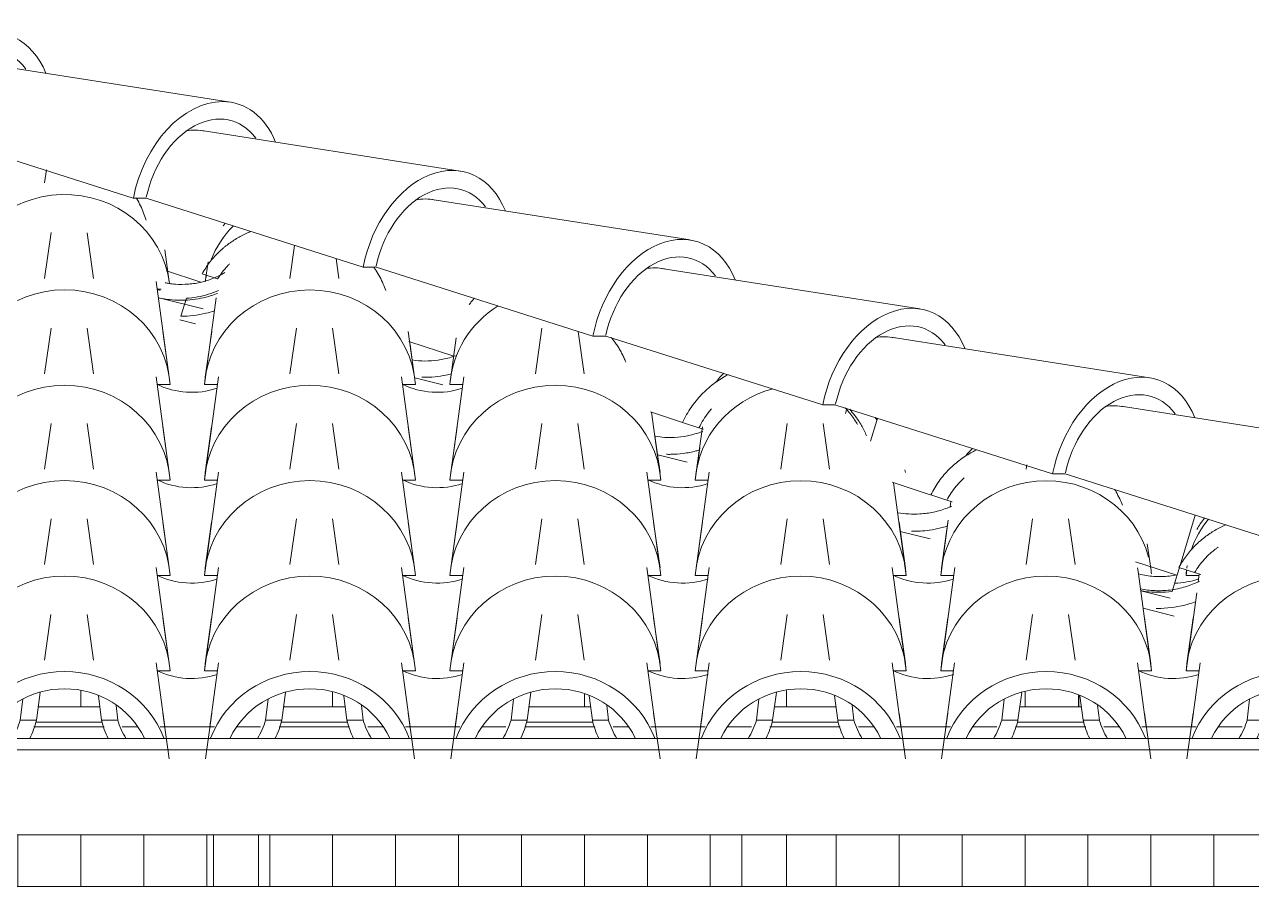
# Model space of a CAD drawing. Header units: millimetres. Extents: x -12976 to 58202, y -2238 to 7407.
# Drawn here: x 55305 to 56670, y 2606 to 3565 of the extents above; entities that cross this region are included whole.
import ezdxf

# ---------------------------------------------------------------- set-up
doc = ezdxf.new("R2010")
doc.units = ezdxf.units.MM
for name, color, linetype, lineweight in [('A-GENM', 13, 'Continuous', 9), ('A-GLAZ-CURT', 52, 'Continuous', 9), ('A-GLAZ-CWMG', 51, 'Continuous', 9), ('A-ROOF', 132, 'Continuous', 9), ('A-ROOF-OTLN', 132, 'Continuous', 9), ('A-ROOF-PATT', 132, 'Continuous', 9), ('S-COLS', 52, 'Continuous', 25)]:
    doc.layers.add(name, color=color, linetype=linetype, lineweight=lineweight)

# ---------------------------------------------------------------- blocks, each defined once
blk = doc.blocks.new('Rectangular Mullion - Ripa-3919994-FACHADA LATERAL ESQUERDA')
at = {"layer": 'A-GLAZ-CWMG'}
for p, q in [((21231.1, 2805.9), (21162.7, 2805.9)), ((21504, 2805.9), (21435.6, 2805.9)), ((21776.9, 2805.9), (21708.4, 2805.9)), ((22049.8, 2805.9), (21981.3, 2805.9)), ((22322.6, 2805.9), (22254.2, 2805.9)), ((21234.1, 2788.7), (21159.8, 2788.7)), ((21506.9, 2788.7), (21432.6, 2788.7)), ((21779.8, 2788.7), (21705.5, 2788.7)), ((22052.7, 2788.7), (21978.4, 2788.7)), ((22325.6, 2788.7), (22251.3, 2788.7))]:
    blk.add_line(p, q, dxfattribs=at)
blk = doc.blocks.new('Rectangular Mullion - Caibro-3920092-FACHADA LATERAL ESQUERDA')
at = {"layer": 'A-GLAZ-CWMG'}
for p, q in [((21357.6, 2663.5), (21357.6, 2606)), ((21407.6, 2663.5), (21357.6, 2663.5)), ((21407.6, 2606), (21407.6, 2663.5)), ((21357.6, 2606), (21407.6, 2606))]:
    blk.add_line(p, q, dxfattribs=at)
blk = doc.blocks.new('Rectangular Mullion - Caibro-3920093-FACHADA LATERAL ESQUERDA')
at = {"layer": 'A-GLAZ-CWMG'}
for p, q in [((21994.9, 2805.9), (21994.9, 2824.1)), ((21944.9, 2663.5), (21944.9, 2606)), ((21994.9, 2663.5), (21944.9, 2663.5)), ((21994.9, 2606), (21994.9, 2663.5)), ((21944.9, 2606), (21994.9, 2606))]:
    blk.add_line(p, q, dxfattribs=at)
blk = doc.blocks.new('COLONIAL BASE - COLONIAL BASE-3960684-FACHADA LATERAL ESQUERDA')
at = {"layer": 'A-GLAZ-CURT'}
for p, q in [((3752.8, 2908.8), (3760, 2858)), ((3978.5, 2858), (3985.6, 2908.8)), ((3889.4, 2783.5), (3899, 2854.7)), ((4102.5, 2854.7), (4112.1, 2783.5)), ((3765.4, 2818), (3769, 2791.1)), ((3951.4, 2791.1), (3954.2, 2814.6)), ((3969.4, 2791.1), (3973.6, 2821.9)), ((3787.1, 2791.1), (3785.1, 2807.3)), ((3891.5, 2798.8), (3884.4, 2748)), ((4117.1, 2748), (4110, 2798.8)), ((3769, 2791.1), (3787.1, 2791.1)), ((3951.4, 2791.1), (3969.4, 2791.1))]:
    blk.add_line(p, q, dxfattribs=at)
for centre, major_axis, start_param, end_param in [((4000.7, 2732.6), (117.5, 0), 0.348057, 2.793536), ((4000.7, 2732.6), (97.5, 0), 0.425177, 2.716415), ((3869.2, 2812.9), (102.8, 0), 3.36491, 3.584479), ((3869.2, 2812.9), (85.3, 0), 3.411763, 3.68386), ((3869.2, 2812.9), (85.3, 0), 5.740918, 6.013015), ((3869.2, 2812.9), (102.8, 0), 5.840299, 6.059868)]:
    blk.add_ellipse(centre, major_axis=major_axis, ratio=0.957826, start_param=start_param, end_param=end_param, dxfattribs=at)
blk = doc.blocks.new('COLONIAL BASE - COLONIAL BASE-V245-FACHADA LATERAL ESQUERDA')
at = {"layer": 'A-GLAZ-CURT'}
for p, q in [((21762.7, 2908.8), (21769.8, 2858)), ((21988.4, 2858), (21995.5, 2908.8)), ((21899.3, 2783.5), (21908.9, 2854.7)), ((22112.3, 2854.7), (22121.9, 2783.5)), ((21775.3, 2818), (21778.9, 2791.1)), ((21961.3, 2791.1), (21964.1, 2814.6)), ((21979.3, 2791.1), (21983.5, 2821.9)), ((21796.9, 2791.1), (21795, 2807.3)), ((21901.3, 2798.8), (21894.2, 2748)), ((22127, 2748), (22119.9, 2798.8)), ((21778.9, 2791.1), (21796.9, 2791.1)), ((21961.3, 2791.1), (21979.3, 2791.1))]:
    blk.add_line(p, q, dxfattribs=at)
for centre, major_axis, start_param, end_param in [((22010.6, 2732.6), (117.5, 0), 0.348057, 2.793536), ((22010.6, 2732.6), (97.5, 0), 0.425177, 2.716415), ((21879.1, 2812.9), (102.8, 0), 3.36491, 3.584479), ((21879.1, 2812.9), (85.3, 0), 3.411763, 3.68386), ((21879.1, 2812.9), (85.3, 0), 5.740918, 6.013015), ((21879.1, 2812.9), (102.8, 0), 5.845084, 6.059868)]:
    blk.add_ellipse(centre, major_axis=major_axis, ratio=0.957826, start_param=start_param, end_param=end_param, dxfattribs=at)
blk = doc.blocks.new('COLONIAL BASE - COLONIAL BASE-V250-FACHADA LATERAL ESQUERDA')
at = {"layer": 'A-GLAZ-CURT'}
for p, q in [((20944.1, 3015), (20951.2, 2964.1)), ((21169.7, 2964.1), (21176.9, 3015)), ((21074.7, 2845.9), (21090.3, 2960.8)), ((21293.7, 2960.8), (21309.2, 2845.9)), ((21082.7, 2905), (21075.6, 2854.2)), ((21308.4, 2854.2), (21301.2, 2905)), ((21089.1, 2845.9), (21074.7, 2845.9)), ((21309.2, 2845.9), (21294.9, 2845.9))]:
    blk.add_line(p, q, dxfattribs=at)
for centre, major_axis, start_param, end_param in [((21192, 2838.8), (117.5, 0), 0.063873, 3.077719), ((21060.5, 2919.1), (85.3, 0), 4.243893, 5.051809)]:
    blk.add_ellipse(centre, major_axis=major_axis, ratio=0.957826, start_param=start_param, end_param=end_param, dxfattribs=at)
blk = doc.blocks.new('COLONIAL BASE - COLONIAL BASE-V208-FACHADA LATERAL ESQUERDA')
at = {"layer": 'A-GLAZ-CURT'}
for p, q in [((4298.6, 3015), (4305.7, 2964.1)), ((4524.3, 2964.1), (4531.4, 3015)), ((4429.2, 2845.9), (4444.8, 2960.8)), ((4648.2, 2960.8), (4663.8, 2845.9)), ((4437.2, 2905), (4430.1, 2854.2)), ((4662.9, 2854.2), (4655.8, 2905)), ((4443.6, 2845.9), (4429.2, 2845.9)), ((4663.8, 2845.9), (4649.4, 2845.9))]:
    blk.add_line(p, q, dxfattribs=at)
for centre, major_axis, start_param, end_param in [((4546.5, 2838.8), (117.5, 0), 0.063873, 3.077719), ((4415, 2919.1), (85.3, 0), 4.240455, 5.051809)]:
    blk.add_ellipse(centre, major_axis=major_axis, ratio=0.957826, start_param=start_param, end_param=end_param, dxfattribs=at)
blk = doc.blocks.new('COLONIAL BASE - COLONIAL BASE-V251-FACHADA LATERAL ESQUERDA')
at = {"layer": 'A-GLAZ-CURT'}
for p, q in [((22035.6, 3015), (22042.7, 2964.1)), ((22261.2, 2964.1), (22268.4, 3015)), ((22166.2, 2845.9), (22181.8, 2960.8)), ((22385.2, 2960.7), (22386.1, 2954.2)), ((22386.2, 2953.7), (22400.7, 2845.9)), ((22174.2, 2905), (22167.1, 2854.2)), ((22399.9, 2854.2), (22392.7, 2905)), ((22180.6, 2845.9), (22166.2, 2845.9)), ((22400.7, 2845.9), (22386.4, 2845.9))]:
    blk.add_line(p, q, dxfattribs=at)
for centre, major_axis, start_param, end_param in [((22283.5, 2838.8), (117.5, 0), 0.063873, 3.077719), ((22152, 2919.1), (85.3, 0), 4.240455, 5.051809)]:
    blk.add_ellipse(centre, major_axis=major_axis, ratio=0.957826, start_param=start_param, end_param=end_param, dxfattribs=at)
blk = doc.blocks.new('COLONIAL BASE - COLONIAL BASE-V252-FACHADA LATERAL ESQUERDA')
at = {"layer": 'A-GLAZ-CURT'}
for p, q in [((21762.7, 3121.1), (21769.8, 3070.3)), ((21988.4, 3070.3), (21995.5, 3121.1)), ((21893.3, 2952.1), (21908.9, 3067)), ((22113.9, 3055.2), (22127.9, 2952.1)), ((21901.3, 3011.2), (21894.2, 2960.3)), ((22127, 2960.3), (22119.9, 3011.2)), ((21907.7, 2952.1), (21893.3, 2952.1)), ((22127.9, 2952.1), (22113.5, 2952.1))]:
    blk.add_line(p, q, dxfattribs=at)
for centre, major_axis, start_param, end_param in [((22010.6, 2944.9), (117.5, 0), 0.063873, 3.077719), ((21879.1, 3025.2), (85.3, 0), 4.240455, 5.051809)]:
    blk.add_ellipse(centre, major_axis=major_axis, ratio=0.957826, start_param=start_param, end_param=end_param, dxfattribs=at)
blk = doc.blocks.new('Colonial cumeeira - hip-4041867-FACHADA LATERAL ESQUERDA')
at = {"layer": 'A-GENM', "color": 8}
for p, q in [((21376.4, 3478.7), (21089.1, 3523.7)), ((21268.3, 3371.8), (21026.9, 3448.4)), ((21632, 3402), (21344.6, 3447)), ((21268.3, 3371.8), (21282.5, 3371.8)), ((21523.9, 3295.1), (21282.5, 3371.8)), ((21887.5, 3325.4), (21600.2, 3370.4)), ((21524, 3295.1), (21537.5, 3295.1)), ((21779.5, 3218.4), (21537.5, 3295.3)), ((22143.1, 3248.7), (21855.8, 3293.7)), ((21779.5, 3218.4), (21793.6, 3218.4)), ((22035, 3141.8), (21793.8, 3218.4)), ((22398.7, 3172), (22111.3, 3217)), ((22035, 3141.8), (22049.2, 3141.8)), ((22290.6, 3065.1), (22049.7, 3141.6)), ((22654.2, 3095.4), (22366.9, 3140.4)), ((22290.6, 3065.1), (22304.7, 3065.1)), ((22546.1, 2988.4), (22304.7, 3065.1))]:
    blk.add_line(p, q, dxfattribs=at)
for centre, major_axis, start_param, end_param in [((21094.6, 3441.1), (33.8, 112.5), 5.57005, 7.994719), ((21094.6, 3441.1), (28, 93.4), 5.80919, 7.969917), ((21350.2, 3364.4), (33.8, 112.5), 0.20461, 1.711533), ((21350.2, 3364.4), (33.8, 112.5), 5.57005, 6.486661), ((21350.2, 3364.4), (28, 93.4), 5.80919, 7.969917), ((21322.3, 3349.8), (28.7, 95.8), 0.043599, 0.345399), ((21605.7, 3287.8), (33.8, 112.5), 5.57005, 7.994719), ((21605.7, 3287.8), (28, 93.4), 5.80919, 7.969917), ((21577.8, 3273.1), (28.7, 95.8), 0.043599, 0.345399), ((21861.3, 3211.1), (33.8, 112.5), 5.57005, 7.994719), ((21861.3, 3211.1), (28, 93.4), 5.80919, 7.969917), ((21833.4, 3196.5), (28.7, 95.8), 0.043599, 0.345399), ((22116.8, 3134.4), (33.8, 112.5), 5.57005, 7.994719), ((22116.8, 3134.4), (28, 93.4), 5.80919, 7.969917), ((22088.9, 3119.8), (28.7, 95.8), 0.043599, 0.345399), ((22372.4, 3057.8), (33.8, 112.5), 5.57005, 7.994719), ((22372.4, 3057.8), (28, 93.4), 5.80919, 7.969917), ((22344.5, 3043.1), (28.7, 95.8), 0.043599, 0.345399)]:
    blk.add_ellipse(centre, major_axis=major_axis, ratio=0.691714, start_param=start_param, end_param=end_param, dxfattribs=at)

msp = doc.modelspace()

# ---------------------------------------------------------------- hatches: boundary and pattern name
at = {"layer": 'A-ROOF-PATT'}
h = msp.add_hatch(dxfattribs=at)
h.set_pattern_fill('FP_21', color=256, style=0, pattern_type=2)
h.set_pattern_definition([(90, (34157.68, 5650.85), (-70, 4e-15), [])])
h.paths.add_polyline_path([(57208.1, 2606), (57016.2, 2663.6), (56740, 2663.5), (56740, 2606), (57165.6, 2606)])
h.paths.add_polyline_path([(37481.1, 2606), (37894.7, 2606), (37894.7, 2663.6), (37618.5, 2663.6), (37426.6, 2606)])
h.paths.add_polyline_path([(37944.7, 2606), (38482, 2606), (38482, 2663.6), (37944.7, 2663.5), (37944.7, 2645.2)])
h.paths.add_polyline_path([(38532, 2606), (39069.4, 2606), (39069.4, 2663.6), (38532, 2663.5), (38532, 2645.2)])
h.paths.add_polyline_path([(39119.4, 2606), (39656.7, 2606), (39656.7, 2663.6), (39119.4, 2663.5), (39119.4, 2645.2)])
h.paths.add_polyline_path([(39706.7, 2606), (40244.1, 2606), (40243.8, 2663.6), (39706.7, 2663.5), (39706.7, 2608.1)])
h.paths.add_polyline_path([(56690, 2606), (56690, 2663.6), (56152.6, 2663.5), (56152.6, 2606), (56474.9, 2606)])
h.paths.add_polyline_path([(40294.1, 2606), (40831.4, 2606), (40831.4, 2663.6), (40294.1, 2663.5), (40294.1, 2645.2)])
h.paths.add_polyline_path([(40881.4, 2606), (41418.8, 2606), (41418.8, 2663.6), (40881.4, 2663.5), (40881.4, 2645.2)])
h.paths.add_polyline_path([(41468.8, 2606), (42006.2, 2606), (42006.2, 2663.6), (41468.8, 2663.5), (41468.8, 2645.2)])
h.paths.add_polyline_path([(42056.2, 2606), (42593.5, 2606), (42593.5, 2663.6), (42056.2, 2663.5), (42056.2, 2645.2)])
h.paths.add_polyline_path([(42643.5, 2606), (43180.9, 2606), (43180.9, 2663.6), (42643.5, 2663.5), (42643.5, 2608.1)])
h.paths.add_polyline_path([(56102.6, 2606), (56102.6, 2663.6), (55565.3, 2663.5), (55565.3, 2606), (55784.2, 2606)])
h.paths.add_polyline_path([(43230.9, 2606), (43768.2, 2606), (43768.2, 2663.6), (43230.9, 2663.5), (43230.9, 2645.2)])
h.paths.add_polyline_path([(43818.2, 2606), (44355.6, 2606), (44355.6, 2663.6), (43818.2, 2663.5), (43818.2, 2645.2)])
h.paths.add_polyline_path([(55515.3, 2606), (55515.3, 2663.6), (54977.9, 2663.5), (54977.9, 2606), (55438.8, 2606)])
h.paths.add_polyline_path([(44405.6, 2606), (44942.9, 2606), (44942.9, 2663.6), (44405.6, 2663.5), (44405.6, 2645.2)])
h.paths.add_polyline_path([(44992.9, 2606), (45530.3, 2606), (45530.3, 2663.6), (44992.9, 2663.5), (44992.9, 2645.2)])
h.paths.add_polyline_path([(45580.3, 2606), (46117.6, 2606), (46117.6, 2663.6), (45580.3, 2663.5), (45580.3, 2645.2)])
h.paths.add_polyline_path([(46167.6, 2606), (46705, 2606), (46705, 2663.6), (46167.6, 2663.5), (46167.6, 2645.2)])
h.paths.add_polyline_path([(46755, 2606), (47292.3, 2606), (47292.3, 2663.6), (46755, 2663.5), (46755, 2645.2)])
h.paths.add_polyline_path([(47342.3, 2606), (47879.7, 2606), (47879.7, 2663.6), (47342.3, 2663.5), (47342.3, 2645.2)])
h.paths.add_polyline_path([(47929.7, 2606), (48467, 2606), (48467, 2663.6), (47929.7, 2663.5), (47929.7, 2645.2)])
h.paths.add_polyline_path([(48517, 2606), (49054.4, 2606), (49054.4, 2663.6), (48517, 2663.5), (48517, 2645.2)])
h.paths.add_polyline_path([(49104.4, 2606), (49641.7, 2606), (49641.7, 2663.6), (49104.4, 2663.5), (49104.4, 2645.2)])
h.paths.add_polyline_path([(49691.7, 2606), (50229.1, 2606), (50229.1, 2663.6), (49691.7, 2663.5), (49691.7, 2645.2)])
h.paths.add_polyline_path([(50279.1, 2606), (50816.4, 2606), (50816.4, 2663.6), (50279.1, 2663.5), (50279.1, 2645.2)])
h.paths.add_polyline_path([(50866.4, 2606), (51403.8, 2606), (51403.8, 2663.6), (50866.4, 2663.5), (50866.4, 2645.2)])
h.paths.add_polyline_path([(51453.8, 2606), (51991.2, 2606), (51991.2, 2663.6), (51453.8, 2663.5), (51453.8, 2645.2)])
h.paths.add_polyline_path([(52041.2, 2606), (52578.5, 2606), (52578.5, 2663.6), (52041.2, 2663.5), (52041.2, 2645.2)])
h.paths.add_polyline_path([(52628.5, 2606), (53165.9, 2606), (53165.9, 2663.6), (52628.5, 2663.5), (52628.5, 2645.2)])
h.paths.add_polyline_path([(53215.9, 2606), (53753.2, 2606), (53753.2, 2663.6), (53215.9, 2663.5), (53215.9, 2645.2)])
h.paths.add_polyline_path([(53803.2, 2606), (54340.6, 2606), (54340.6, 2663.6), (53803.2, 2663.5), (53803.2, 2645.2)])
h.paths.add_polyline_path([(54927.9, 2606), (54927.9, 2663.6), (54390.6, 2663.5), (54390.6, 2606), (54748.2, 2606)])
h.paths.add_polyline_path([(40357.1, 2805.9), (40380.6, 2805.9), (40378.7, 2818.1), (40365.2, 2823.1), (40340.9, 2825.9), (40317.4, 2823.1), (40314.3, 2821.5), (40312.1, 2805.9), (40351.7, 2805.9)])
h.paths.add_polyline_path([(50141, 2805.9), (50204.2, 2805.9), (50202.5, 2818), (50189, 2823.1), (50165, 2826), (50141, 2823.1), (50137.9, 2821.9), (50135.8, 2805.9)])
h.paths.add_polyline_path([(49931.3, 2805.9), (49929.6, 2818), (49916.2, 2823.1), (49892.1, 2826), (49868.1, 2823.1), (49865, 2821.9), (49862.9, 2805.9), (49921.3, 2805.9)])
h.paths.add_polyline_path([(44132.4, 2805.9), (44200.9, 2805.9), (44199.2, 2818), (44185.7, 2823.1), (44161.7, 2826), (44137.7, 2823.1), (44134.6, 2821.9), (44132.5, 2806.6)])
h.paths.add_polyline_path([(40585, 2805.9), (40653.5, 2805.9), (40651.8, 2818), (40638.3, 2823.1), (40613.4, 2825.9), (40589.2, 2822.7), (40587.1, 2821.5), (40585.3, 2807.6)])
h.paths.add_polyline_path([(50423.6, 2805.9), (50477, 2805.9), (50475.4, 2818), (50461.9, 2823.1), (50437.9, 2826), (50413.9, 2823.1), (50410.8, 2821.9), (50408.7, 2805.9), (50413.9, 2805.9)])
h.paths.add_polyline_path([(56417.1, 2805.9), (56477.1, 2805.9), (56477.1, 2818.6), (56465.2, 2823.1), (56441.2, 2826), (56417.1, 2823.1), (56414, 2821.9), (56412, 2805.9)])
h.paths.add_polyline_path([(49611.2, 2805.9), (49641.7, 2805.9), (49641.7, 2823.3), (49619.3, 2826), (49595.2, 2823.1), (49592.1, 2821.9), (49590, 2805.9), (49605, 2805.9)])
h.paths.add_polyline_path([(55047.5, 2805.9), (55115.9, 2805.9), (55114.3, 2818), (55100.8, 2823.1), (55076.8, 2826), (55052.8, 2823.1), (55049.7, 2821.9), (55047.6, 2806.6)])
h.paths.add_polyline_path([(54834.5, 2805.9), (54843.1, 2805.9), (54841.4, 2818), (54827.9, 2823.1), (54803.9, 2826), (54779.9, 2823.1), (54776.8, 2821.9), (54774.7, 2805.9), (54833.1, 2805.9)])
h.paths.add_polyline_path([(49385.5, 2805.9), (49383.9, 2818), (49370.4, 2823.1), (49346.4, 2826), (49322.3, 2823.1), (49319.2, 2821.9), (49317.2, 2805.9), (49375.6, 2805.9)])
h.paths.add_polyline_path([(50686.7, 2805.9), (50749.9, 2805.9), (50748.3, 2818), (50733.6, 2823.3), (50710.8, 2826), (50686.7, 2823.1), (50683.6, 2821.9), (50681.6, 2805.9)])
h.paths.add_polyline_path([(40887.2, 2805.9), (40926.4, 2805.9), (40924.7, 2818), (40911.2, 2823.1), (40887.2, 2826), (40881.4, 2825.3), (40881.4, 2805.9)])
h.paths.add_polyline_path([(40107.7, 2805.9), (40106.1, 2818), (40092.6, 2823.1), (40068.6, 2826), (40044.5, 2823.1), (40041.4, 2821.9), (40039.4, 2805.9), (40097.8, 2805.9)])
h.paths.add_polyline_path([(49104.4, 2805.9), (49112.7, 2805.9), (49111, 2818), (49104.4, 2820.5), (49104.4, 2814.6)])
h.paths.add_polyline_path([(49050, 2805.9), (49054.4, 2805.9), (49054.4, 2823.7), (49049.5, 2823.1), (49046.4, 2821.9), (49044.3, 2805.9), (49049.5, 2805.9)])
h.paths.add_polyline_path([(51007.7, 2805.9), (51022.8, 2805.9), (51021.2, 2818), (51007.7, 2823.1), (50983.6, 2826), (50959.6, 2823.1), (50956.5, 2821.9), (50954.4, 2805.9), (50983.6, 2805.9)])
h.paths.add_polyline_path([(41145.8, 2805.9), (41199.2, 2805.9), (41197.6, 2818), (41184.1, 2823.1), (41160.1, 2826), (41136, 2823.1), (41132.9, 2821.9), (41130.9, 2805.9), (41136, 2805.9)])
h.paths.add_polyline_path([(48834.2, 2805.9), (48839.8, 2805.9), (48838.1, 2818), (48824.6, 2823.1), (48800.6, 2826), (48776.6, 2823.1), (48773.5, 2821.9), (48771.4, 2805.9), (48829.8, 2805.9)])
h.paths.add_polyline_path([(56207.5, 2805.9), (56205.8, 2818), (56192.3, 2823.1), (56168.3, 2826), (56152.6, 2824.1), (56152.6, 2805.9), (56197.5, 2805.9)])
h.paths.add_polyline_path([(41408.9, 2805.9), (41418.8, 2805.9), (41418.7, 2824.3), (41408.9, 2823.1), (41405.8, 2821.9), (41403.7, 2805.9)])
h.paths.add_polyline_path([(48566.9, 2805.9), (48565.3, 2818), (48551.8, 2823.1), (48527.7, 2826), (48517, 2824.7), (48517, 2805.9), (48556.9, 2805.9)])
h.paths.add_polyline_path([(51256.5, 2805.9), (51295.7, 2805.9), (51294, 2818), (51280.5, 2823.1), (51256.5, 2826), (51232.5, 2823.1), (51229.4, 2821.9), (51227.3, 2805.9), (51242.3, 2805.9)])
h.paths.add_polyline_path([(39834.9, 2805.9), (39833.2, 2818), (39819.7, 2823.1), (39795.7, 2826), (39771.7, 2823.1), (39768.6, 2821.9), (39766.5, 2805.9), (39824.9, 2805.9)])
h.paths.add_polyline_path([(48294, 2805.9), (48292.4, 2818), (48278.9, 2823.1), (48254.9, 2826), (48229.8, 2822.7), (48227.7, 2821.9), (48225.7, 2805.9), (48284.1, 2805.9)])
h.paths.add_polyline_path([(41472.1, 2805.9), (41470.5, 2818), (41468.8, 2818.7), (41468.8, 2805.9)])
h.paths.add_polyline_path([(43864.8, 2805.9), (43928, 2805.9), (43926.4, 2818), (43912.9, 2823.1), (43888.8, 2826), (43864.8, 2823.1), (43861.7, 2821.9), (43859.6, 2805.9)])
h.paths.add_polyline_path([(41705.8, 2805.9), (41745, 2805.9), (41743.3, 2818), (41729.8, 2823.1), (41705.8, 2826), (41681.8, 2823.1), (41678.7, 2821.9), (41676.6, 2805.9), (41691.6, 2805.9)])
h.paths.add_polyline_path([(48014, 2805.9), (48021.2, 2805.9), (48019.5, 2818), (48006, 2823.1), (47982, 2826), (47958, 2823.1), (47954.9, 2821.9), (47952.8, 2805.9), (48011.2, 2805.9)])
h.paths.add_polyline_path([(51505.4, 2805.9), (51568.5, 2805.9), (51566.9, 2818), (51553.4, 2823.1), (51529.4, 2826), (51505.4, 2823.1), (51502.3, 2821.9), (51500.2, 2805.9)])
h.paths.add_polyline_path([(55608.3, 2805.9), (55661.7, 2805.9), (55660.1, 2818), (55646.6, 2823.1), (55622.5, 2826), (55598.5, 2823.1), (55595.4, 2821.9), (55593.3, 2805.9), (55598.5, 2805.9)])
h.paths.add_polyline_path([(39553.1, 2805.9), (39562, 2805.9), (39560.3, 2818), (39546.8, 2823.1), (39522.8, 2826), (39498.8, 2823.1), (39495.7, 2821.9), (39493.6, 2805.9), (39552, 2805.9)])
h.paths.add_polyline_path([(41964.5, 2805.9), (42006.2, 2805.9), (42006.2, 2821.8), (42002.7, 2823.1), (41978.7, 2826), (41954.7, 2823.1), (41951.6, 2821.9), (41949.5, 2805.9), (41954.7, 2805.9)])
h.paths.add_polyline_path([(51802.3, 2805.9), (51841.4, 2805.9), (51839.8, 2818), (51826.3, 2823.1), (51802.3, 2826), (51778.2, 2823.1), (51775.1, 2821.9), (51773.1, 2805.9), (51788, 2805.9)])
h.paths.add_polyline_path([(55388.8, 2805.9), (55387.2, 2818), (55373.7, 2823.1), (55349.7, 2826), (55325.6, 2823.1), (55322.5, 2821.9), (55320.5, 2805.9), (55378.9, 2805.9)])
h.paths.add_polyline_path([(47748.3, 2805.9), (47746.6, 2818), (47733.1, 2823.1), (47709.1, 2826), (47685.1, 2823.1), (47682, 2821.9), (47679.9, 2805.9), (47738.3, 2805.9)])
h.paths.add_polyline_path([(52060.9, 2805.9), (52114.3, 2805.9), (52112.7, 2818), (52099.2, 2823.1), (52075.1, 2826), (52051.1, 2823.1), (52048, 2821.9), (52045.9, 2805.9), (52051.1, 2805.9)])
h.paths.add_polyline_path([(47475.4, 2805.9), (47473.8, 2818), (47460.3, 2823.1), (47436.2, 2826), (47412.2, 2823.1), (47409.1, 2821.9), (47407, 2805.9), (47465.4, 2805.9)])
h.paths.add_polyline_path([(39289.1, 2805.9), (39287.5, 2818), (39274, 2823.1), (39249.9, 2826), (39225.9, 2823.1), (39222.8, 2821.9), (39220.7, 2805.9), (39279.1, 2805.9)])
h.paths.add_polyline_path([(47193.8, 2805.9), (47202.5, 2805.9), (47200.9, 2818), (47187.4, 2823.1), (47163.4, 2826), (47139.3, 2823.1), (47136.2, 2821.9), (47134.2, 2805.9), (47192.6, 2805.9)])
h.paths.add_polyline_path([(55934.6, 2805.9), (55932.9, 2818), (55919.4, 2823.1), (55895.4, 2826), (55870.5, 2822.8), (55868.3, 2821.9), (55866.2, 2805.9), (55924.6, 2805.9)])
h.paths.add_polyline_path([(52324, 2805.9), (52387.2, 2805.9), (52385.5, 2818), (52372, 2823.1), (52348, 2826), (52324, 2823.1), (52320.9, 2821.9), (52318.8, 2805.9)])
h.paths.add_polyline_path([(52628.5, 2805.9), (52660.1, 2805.9), (52658.4, 2818), (52644.9, 2823.1), (52628.5, 2825.1), (52628.5, 2823.1)])
h.paths.add_polyline_path([(46929.6, 2805.9), (46928, 2818), (46914.5, 2823.1), (46890.5, 2826), (46866.5, 2823.1), (46863.4, 2821.9), (46861.3, 2805.9), (46919.7, 2805.9)])
h.paths.add_polyline_path([(39016.2, 2805.9), (39014.6, 2818), (39001.1, 2823.1), (38977.1, 2826), (38953, 2823.1), (38949.9, 2821.9), (38947.8, 2805.9), (39006.3, 2805.9)])
h.paths.add_polyline_path([(42524.5, 2805.9), (42563.6, 2805.9), (42562, 2818), (42548.5, 2823.1), (42524.5, 2826), (42500.4, 2823.1), (42497.3, 2821.9), (42495.3, 2805.9), (42510.2, 2805.9)])
h.paths.add_polyline_path([(52917.8, 2805.9), (52932.9, 2805.9), (52931.3, 2818), (52917.8, 2823.1), (52893.8, 2826), (52869.7, 2823.1), (52866.6, 2821.9), (52864.6, 2805.9), (52893.8, 2805.9)])
h.paths.add_polyline_path([(46656.8, 2805.9), (46655.1, 2818), (46641.6, 2823.1), (46617.6, 2826), (46593.6, 2823.1), (46590.5, 2821.9), (46588.3, 2805.9), (46646.8, 2805.9)])
h.paths.add_polyline_path([(38743.3, 2805.9), (38741.7, 2818), (38728.2, 2823.1), (38704.2, 2826), (38680.2, 2823.1), (38677.1, 2821.9), (38675, 2805.9), (38733.4, 2805.9)])
h.paths.add_polyline_path([(53142.6, 2805.9), (53165.9, 2805.9), (53165.9, 2825.9), (53142.6, 2823.1), (53139.5, 2821.9), (53137.4, 2805.9)])
h.paths.add_polyline_path([(46383.9, 2805.9), (46382.2, 2818), (46368.8, 2823.1), (46344.7, 2826), (46320.7, 2823.1), (46317.6, 2821.9), (46315.5, 2805.9), (46373.9, 2805.9)])
h.paths.add_polyline_path([(44420.3, 2805.9), (44473.8, 2805.9), (44472.1, 2818), (44458.6, 2823.1), (44434.6, 2826), (44410.6, 2823.1), (44407.5, 2821.9), (44405.6, 2805.9), (44410.6, 2805.9)])
h.paths.add_polyline_path([(42783.1, 2805.9), (42836.5, 2805.9), (42834.8, 2818), (42821.4, 2823.1), (42797.3, 2826), (42773.3, 2823.1), (42770.2, 2821.9), (42768.1, 2805.9), (42773.3, 2805.9)])
h.paths.add_polyline_path([(53478.7, 2805.9), (53477.3, 2814.6), (53477.3, 2805.9)])
h.paths.add_polyline_path([(53698.2, 2805.9), (53751.6, 2805.9), (53749.9, 2818), (53736.4, 2823.1), (53712.1, 2826), (53688.4, 2823.1), (53685.3, 2821.9), (53683.2, 2805.9), (53688.4, 2805.9)])
h.paths.add_polyline_path([(38470.5, 2805.9), (38468.8, 2818), (38455.3, 2823.1), (38430.8, 2825.9), (38407.3, 2823.1), (38404.2, 2821.9), (38402.1, 2805.9), (38460.5, 2805.9)])
h.paths.add_polyline_path([(46111, 2805.9), (46109.4, 2818), (46095.9, 2823.1), (46071.9, 2826), (46047.8, 2823.1), (46044.7, 2821.9), (46042.7, 2805.9), (46101.1, 2805.9)])
h.paths.add_polyline_path([(53971, 2805.9), (54024.4, 2805.9), (54022.8, 2818), (54009.3, 2823.1), (53985.3, 2826), (53961.3, 2823.1), (53958.2, 2821.9), (53956.1, 2805.9), (53961.3, 2805.9)])
h.paths.add_polyline_path([(45510.3, 2805.9), (45530.3, 2805.9), (45530.3, 2825.5), (45526.1, 2826), (45502.1, 2823.1), (45499, 2821.9), (45496.9, 2805.9), (45502.1, 2805.9)])
h.paths.add_polyline_path([(43046.2, 2805.9), (43109.4, 2805.9), (43107.7, 2818), (43092.9, 2823.3), (43070.2, 2826), (43046.2, 2823.1), (43043.1, 2821.9), (43041, 2805.9)])
h.paths.add_polyline_path([(43655.1, 2805.9), (43653.5, 2818), (43640, 2823.1), (43616, 2826), (43591.9, 2823.1), (43588.8, 2821.9), (43586.8, 2805.9), (43654.1, 2805.9)])
h.paths.add_polyline_path([(38197.6, 2805.9), (38195.9, 2818), (38182.5, 2823.1), (38158.4, 2825.6), (38157.3, 2825.3), (38157.3, 2805.9), (38187.6, 2805.9)])
h.paths.add_polyline_path([(45292.4, 2805.9), (45290.7, 2818), (45277.2, 2823.1), (45251.3, 2825.8), (45229.2, 2823.1), (45226.1, 2821.9), (45224, 2805.9), (45282.4, 2805.9)])
h.paths.add_polyline_path([(54228.9, 2805.9), (54297.3, 2805.9), (54295.7, 2818), (54282.2, 2823.1), (54258.2, 2826), (54234.1, 2823.1), (54231, 2821.9), (54229, 2806.6)])
h.paths.add_polyline_path([(43343.1, 2805.9), (43382.2, 2805.9), (43380.6, 2818), (43367.1, 2823.1), (43343.1, 2826), (43319.1, 2823.1), (43316, 2821.9), (43313.9, 2805.9), (43328.8, 2805.9)])
h.paths.add_polyline_path([(45019.5, 2805.9), (45017.9, 2818), (45004.4, 2823.1), (44992.9, 2824.5), (44992.9, 2805.9), (45009.5, 2805.9)])
h.paths.add_polyline_path([(54555.1, 2805.9), (54570.2, 2805.9), (54568.5, 2818), (54555.1, 2823.1), (54531, 2826), (54507, 2823.1), (54503.9, 2821.9), (54501.8, 2805.9), (54531, 2805.9)])
h.paths.add_polyline_path([(44746.6, 2805.9), (44745, 2818), (44731.5, 2823.1), (44707.5, 2826), (44683.4, 2823.1), (44680.3, 2821.9), (44678.3, 2805.9), (44736.7, 2805.9)])

# ---------------------------------------------------------------- linework, layer by layer
at = {"layer": 'A-GLAZ-CURT'}
for p, q in [((55327.4, 3388.8), (55329.4, 3403.4)), ((55374.6, 3333.4), (55381.8, 3282.6)), ((55600.3, 3282.6), (55605.4, 3319)), ((55466.1, 3278.8), (55461, 3314.4)), ((55651.6, 3304.6), (55654.6, 3282.6)), ((55501.1, 3278.5), (55463.1, 3290.9)), ((55509.3, 3300.9), (55506.1, 3278.8)), ((55519.8, 3281.9), (55502.5, 3287.6)), ((55519.8, 3281.9), (55519.8, 3281.9)), ((55456.9, 3270.6), (55452.5, 3270.6)), ((55454.3, 3260.9), (55503.6, 3248.7)), ((55479.1, 3240.4), (55485.1, 3260.4)), ((55505.3, 3164.4), (55518.3, 3260.8)), ((55477.9, 3236.3), (55495.1, 3232.1)), ((55513.3, 3223.5), (55506.1, 3172.6)), ((55647.5, 3227.3), (55654.6, 3176.5)), ((55738.9, 3172.6), (55731.8, 3223.5)), ((55873.2, 3176.5), (55880.3, 3227.3)), ((55920.9, 3223.6), (55927.5, 3176.5)), ((55782.5, 3196), (55732.3, 3212.4)), ((55733.8, 3208.9), (55736.1, 3191.9)), ((55785.2, 3216.5), (55779, 3172.6)), ((55782.4, 3196), (55782.7, 3198.3)), ((55736.5, 3188.9), (55739.8, 3164.4)), ((55739, 3171.8), (55770.2, 3164.1)), ((55778.2, 3164.8), (55779.6, 3175.3)), ((55778.2, 3058.2), (55793.7, 3173.1)), ((55519.7, 3164.4), (55505.3, 3164.4)), ((55739.8, 3164.4), (55725.4, 3164.4)), ((55792.5, 3164.4), (55778.2, 3164.4)), ((56036.9, 3122.4), (56001.1, 3134.1)), ((56002.5, 3133.6), (56012.7, 3058.2)), ((56218.1, 3132.3), (56219.7, 3137.7)), ((56252.9, 3124.6), (56245.9, 3101.5)), ((56252.9, 3124.6), (56253.6, 3127.2)), ((55786.2, 3117.3), (55779, 3066.5)), ((56011.8, 3066.5), (56004.7, 3117.3)), ((56055.1, 3116.4), (56036.9, 3122.4)), ((56059, 3117.3), (56051.9, 3066.5)), ((56060.1, 3114.8), (56055.1, 3116.4)), ((56058.3, 3112.1), (56058.7, 3115.2)), ((56193.3, 3121.1), (56200.4, 3070.3)), ((56009.4, 3086.3), (56042.1, 3078.2)), ((56051, 3058.2), (56055.9, 3094.1)), ((56418.9, 3070.3), (56419.6, 3075.1)), ((55792.5, 3058.2), (55778.2, 3058.2)), ((56012.7, 3058.2), (55998.3, 3058.2)), ((56065.4, 3058.2), (56051, 3058.2)), ((56284.7, 3066.5), (56284.2, 3069.7)), ((56312.3, 3041.9), (56269.8, 3055.8)), ((56330.7, 3035.9), (56312.9, 3041.7)), ((56336.7, 3033.9), (56330.7, 3035.9)), ((56334.3, 3028.6), (56335.1, 3034.4)), ((56590.1, 2963.2), (56606.9, 3019.2)), ((56323.9, 2952.1), (56332.2, 3013.5)), ((56331.9, 3011.2), (56324.8, 2960.3)), ((56466.1, 3015), (56473.3, 2964.1)), ((56278.9, 3000.9), (56312.1, 2992.8)), ((56557.6, 2960.3), (56553.7, 2987.2)), ((56585.3, 2952.6), (56540.7, 2967.2)), ((56587, 2952.8), (56589.4, 2960.8)), ((56606.2, 2955.3), (56588.8, 2961)), ((56598, 2963), (56597.7, 2960.3)), ((56338.3, 2952.1), (56323.9, 2952.1)), ((56587, 2952.8), (56581.5, 2934.3)), ((56596.8, 2952.1), (56597.6, 2958.2)), ((56611.1, 2952.1), (56596.8, 2952.1)), ((56613.2, 2953), (56606.2, 2955.3)), ((56610.2, 2945), (56611.4, 2953.6)), ((56546.4, 2934.9), (56579.2, 2926.8)), ((56596.8, 2845.9), (56608.6, 2932.9)), ((56549, 2915.5), (56583.7, 2906.9)), ((56604.8, 2905), (56597.7, 2854.2)), ((56611.2, 2845.9), (56596.8, 2845.9))]:
    msp.add_line(p, q, dxfattribs=at)
for centre, major_axis, start_param, end_param in [((55349.7, 3263.4), (117.5, 0), 0.122605, 3.077719), ((55622.5, 3263.4), (117.5, 0), 2.386134, 2.779327), ((55622.5, 3263.4), (117.5, 0), 2.943627, 2.993852), ((55491, 3343.7), (85.3, 0), 4.240455, 4.290432), ((55622.5, 3157.2), (117.5, 0), 0.063873, 3.077719), ((55895.4, 3157.2), (117.5, 0), 2.140724, 3.077719), ((55491, 3237.5), (85.3, 0), 4.240455, 5.051809), ((55763.9, 3237.5), (85.3, 0), 4.240455, 5.051809), ((55895.4, 3051.1), (117.5, 0), 0.063873, 3.077719), ((56168.3, 3051.1), (117.5, 0), 1.838666, 3.077719), ((55763.9, 3131.4), (85.3, 0), 4.240455, 5.051809), ((56036.8, 3131.4), (85.3, 0), 4.240455, 5.049575), ((56441.2, 2944.9), (117.5, 0), 0.246675, 3.077719), ((56714, 2944.9), (117.5, 0), 2.472604, 2.816638), ((56441.2, 2944.9), (117.5, 0), 0.078541, 0.150641), ((56309.7, 3025.2), (85.3, 0), 4.240455, 5.051809), ((56582.5, 3025.2), (85.3, 0), 4.73468, 5.050893), ((56714, 2944.9), (117.5, 0), 3.023074, 3.077719), ((56714, 2838.8), (117.5, 0), 0.063873, 3.077719), ((56582.5, 2919.1), (85.3, 0), 4.240455, 5.051809)]:
    msp.add_ellipse(centre, major_axis=major_axis, ratio=0.957826, start_param=start_param, end_param=end_param, dxfattribs=at)
for points, knots in [([(55429.6, 3371.8), (55429.7, 3371.6), (55431.3, 3368.8), (55434.2, 3363.4), (55437.6, 3355.5), (55439.4, 3350), (55440.2, 3347.2)], [-0.21345014, -0.21345014, -0.21345014, -0.21345014, -0.21052632, -0.18421053, -0.15789474, -0.13372024, -0.13372024, -0.13372024, -0.13372024]), ([(55528, 3343.5), (55527.7, 3343.2), (55527.1, 3342.4), (55526.4, 3341.7), (55526.1, 3341.2)], [-0.38563461, -0.38563461, -0.38563461, -0.38563461, -0.375, -0.36087716, -0.36087716, -0.36087716, -0.36087716]), ([(55502.5, 3287.6), (55505.1, 3292.1), (55509.3, 3298.4), (55515.5, 3306), (55520.5, 3311.2), (55524.8, 3315.2), (55528.3, 3318.1), (55532, 3321), (55536.6, 3324.2), (55542.2, 3327.7), (55547.9, 3330.9), (55552.8, 3333.1), (55555.8, 3334.4), (55556.8, 3334.8)], [-1, -1, -1, -1, -0.9583333, -0.9375, -0.9166667, -0.8958333, -0.8854167, -0.875, -0.8541667, -0.8333333, -0.8125, -0.7916667, -0.7806428, -0.7806428, -0.7806428, -0.7806428]), ([(55533.1, 3298.8), (55532.3, 3298), (55529.5, 3295.1), (55525, 3289.6), (55521.4, 3284.6), (55519.8, 3281.9)], [-0.07488777, -0.07488777, -0.07488777, -0.07488777, -0.0625, -0.03125, 0, 0, 0, 0]), ([(55693.6, 3294.9), (55694.3, 3293.8), (55696.7, 3290.4), (55700.3, 3284.3), (55703.9, 3276.8), (55705.9, 3271.6), (55706.8, 3269.2)], [-0.23545663, -0.23545663, -0.23545663, -0.23545663, -0.22222222, -0.19444444, -0.16666667, -0.14319413, -0.14319413, -0.14319413, -0.14319413]), ([(55465.8, 3276.9), (55468.1, 3276.6), (55475.3, 3275.8), (55487.4, 3275.8), (55502.3, 3278.1), (55514.5, 3282.1), (55521.5, 3285.5), (55523.7, 3286.7)], [-0.3458851, -0.3458851, -0.3458851, -0.3458851, -0.3076923, -0.2307692, -0.1538462, -0.0769231, -0.041746, -0.041746, -0.041746, -0.041746]), ([(55519.8, 3265.9), (55517.5, 3265), (55511.2, 3262.8), (55497.2, 3259.2), (55477.7, 3257.5), (55462.1, 3259.2), (55454.2, 3260.9), (55453.8, 3261.1)], [-0.9786632, -0.9786632, -0.9786632, -0.9786632, -0.9464286, -0.8928571, -0.7857143, -0.6785714, -0.6720143, -0.6720143, -0.6720143, -0.6720143]), ([(55485.1, 3260.4), (55489.2, 3260.7), (55497.3, 3261.7), (55509.3, 3264.5), (55517.2, 3267.5), (55521, 3269.1)], [-1, -1, -1, -1, -0.875, -0.75, -0.6319944, -0.6319944, -0.6319944, -0.6319944]), ([(55805.4, 3260.5), (55804.5, 3259.6), (55802.8, 3257.6), (55800.8, 3255.1), (55799.7, 3253.6), (55799.4, 3253.2)], [-0.22809349, -0.22809349, -0.22809349, -0.22809349, -0.20833333, -0.1875, -0.18060424, -0.18060424, -0.18060424, -0.18060424]), ([(55516.4, 3246.5), (55513.2, 3245.5), (55505.4, 3243.3), (55492.9, 3241.1), (55483.7, 3240.4), (55479.1, 3240.4)], [-0.2987222, -0.2987222, -0.2987222, -0.2987222, -0.2222222, -0.1111111, 0, 0, 0, 0]), ([(55957.6, 3216.9), (55958.2, 3216.1), (55959.8, 3214.1), (55962.4, 3210.6), (55965.2, 3206.4), (55967.8, 3201.9), (55970.3, 3197.2), (55972.3, 3193), (55973.4, 3190.3), (55973.8, 3189.3)], [-0.4048543, -0.4048543, -0.4048543, -0.4048543, -0.3888889, -0.3611111, -0.3333333, -0.3055556, -0.2777778, -0.25, -0.2330737, -0.2330737, -0.2330737, -0.2330737]), ([(55736.1, 3191.9), (55740.8, 3191.1), (55750.3, 3190.3), (55764.9, 3191.2), (55776.2, 3193.7), (55782.6, 3195.8), (55784.2, 3196.4)], [-0.4375, -0.4375, -0.4375, -0.4375, -0.375, -0.3125, -0.25, -0.2306319, -0.2306319, -0.2306319, -0.2306319]), ([(55780.1, 3176.4), (55780, 3176.4), (55777.9, 3175.8), (55771.8, 3174.4), (55760.7, 3172.8), (55751.7, 3172.5), (55746.8, 3172.6)], [-0.7302081, -0.7302081, -0.7302081, -0.7302081, -0.7291667, -0.7083333, -0.6666667, -0.6141661, -0.6141661, -0.6141661, -0.6141661]), ([(56036.9, 3122.4), (56038.3, 3125.3), (56041.3, 3131.1), (56046.3, 3139.1), (56051.8, 3146.6), (56057.9, 3153.4), (56064.3, 3159.6), (56071, 3165.1), (56077.9, 3170), (56083.4, 3173.3), (56086.6, 3175.1), (56087.5, 3175.5)], [-1, -1, -1, -1, -0.9708333, -0.9416667, -0.9125, -0.8833333, -0.8541667, -0.825, -0.7958333, -0.7666667, -0.7562768, -0.7562768, -0.7562768, -0.7562768]), ([(56082.4, 3177), (56081.4, 3175.9), (56079.5, 3173.9), (56076.8, 3170.7), (56075.2, 3168.5), (56074.4, 3167.4)], [-0.1468784, -0.1468784, -0.1468784, -0.1468784, -0.13157895, -0.11842105, -0.10526316, -0.10526316, -0.10526316, -0.10526316]), ([(56231.3, 3120.1), (56230.3, 3121.9), (56228, 3125.7), (56224.1, 3131.2), (56220.5, 3135.5), (56218.4, 3137.9), (56217.8, 3138.5)], [-0.87808113, -0.87808113, -0.87808113, -0.87808113, -0.85416667, -0.825, -0.79583333, -0.78495255, -0.78495255, -0.78495255, -0.78495255]), ([(56068.9, 3137.3), (56067.8, 3136), (56064.6, 3132.2), (56060, 3125.5), (56056.7, 3119.5), (56055.1, 3116.4)], [-0.08430555, -0.08430555, -0.08430555, -0.08430555, -0.06666667, -0.03333333, 0, 0, 0, 0]), ([(56222.7, 3136.9), (56224.7, 3134.7), (56229.4, 3129.1), (56235.9, 3119.5), (56239.8, 3111.6), (56241.5, 3107.5)], [-0.9516459, -0.9516459, -0.9516459, -0.9516459, -0.8333333, -0.6666667, -0.5098321, -0.5098321, -0.5098321, -0.5098321]), ([(56048.6, 3108.9), (56051.4, 3109.6), (56055, 3110.7), (56058.6, 3112.1), (56059.4, 3112.4)], [-0.2689966, -0.2689966, -0.2689966, -0.2689966, -0.23529412, -0.2251804, -0.2251804, -0.2251804, -0.2251804]), ([(56006.3, 3106.9), (56013.4, 3105.7), (56025.3, 3105), (56039.6, 3106.7), (56046.5, 3108.3), (56048.6, 3108.9)], [-0.4424483, -0.4424483, -0.4424483, -0.4424483, -0.3529412, -0.2941176, -0.268997, -0.268997, -0.268997, -0.268997]), ([(56055.6, 3091.7), (56054.3, 3091.3), (56048.3, 3089.6), (56037.7, 3087.6), (56026.8, 3086.8), (56020.5, 3086.8), (56018.9, 3086.9)], [-0.7368421, -0.7368421, -0.7368421, -0.7368421, -0.7236842, -0.6776316, -0.6315789, -0.6147439, -0.6147439, -0.6147439, -0.6147439]), ([(56312.9, 3041.7), (56315.7, 3047.2), (56320.3, 3054.9), (56327.5, 3064), (56333.3, 3070.3), (56339.4, 3075.9), (56345.8, 3081), (56352.3, 3085.5), (56358.5, 3089.1), (56362.4, 3091.2), (56364.2, 3092)], [-1, -1, -1, -1, -0.9539474, -0.9309211, -0.9078947, -0.8848684, -0.8618421, -0.8388158, -0.8157895, -0.7983377, -0.7983377, -0.7983377, -0.7983377]), ([(56359.5, 3093.4), (56358.3, 3092.3), (56355.7, 3089.7), (56353.2, 3086.9), (56352, 3085.3)], [-0.1498533, -0.1498533, -0.1498533, -0.1498533, -0.13157895, -0.11072478, -0.11072478, -0.11072478, -0.11072478]), ([(56350.2, 3060.8), (56349.1, 3059.8), (56345.9, 3056.8), (56340.9, 3051.4), (56335.5, 3044.1), (56332.2, 3038.7), (56330.7, 3035.9)], [-0.1029412, -0.1029412, -0.1029412, -0.1029412, -0.0882353, -0.0588235, -0.0294118, 0, 0, 0, 0]), ([(56517.3, 3047.9), (56517.9, 3046.9), (56519.9, 3043.5), (56522.9, 3037.7), (56525.1, 3032.7), (56526, 3030.4)], [-0.22055125, -0.22055125, -0.22055125, -0.22055125, -0.21052632, -0.18421053, -0.16239576, -0.16239576, -0.16239576, -0.16239576]), ([(56276, 3021.9), (56284.1, 3020.5), (56297.4, 3019.7), (56316, 3022.2), (56327.8, 3025.6), (56334.4, 3028.4), (56336, 3029.1)], [-0.5485142, -0.5485142, -0.5485142, -0.5485142, -0.4285714, -0.3571429, -0.2857143, -0.2631656, -0.2631656, -0.2631656, -0.2631656]), ([(56617.4, 3016), (56615.7, 3014), (56612.8, 3009.9), (56610.1, 3005.5), (56608.9, 3003.3)], [-0.5191321, -0.5191321, -0.5191321, -0.5191321, -0.4285714, -0.3516475, -0.3516475, -0.3516475, -0.3516475]), ([(56331.4, 3007.1), (56331, 3007), (56328.6, 3006.2), (56321.9, 3004.3), (56308.8, 3001.7), (56298, 3001.1), (56291.4, 3001.2)], [-0.656403, -0.656403, -0.656403, -0.656403, -0.6517857, -0.625, -0.5714286, -0.4865062, -0.4865062, -0.4865062, -0.4865062]), ([(56588.8, 2961), (56591.4, 2965.7), (56595.6, 2972.1), (56601.8, 2979.9), (56606.8, 2985.3), (56611.2, 2989.4), (56614.8, 2992.4), (56618.4, 2995.3), (56623.1, 2998.7), (56628.8, 3002.3), (56634.6, 3005.5), (56638.8, 3007.5), (56641, 3008.4), (56641.2, 3008.5)], [-1, -1, -1, -1, -0.9583333, -0.9375, -0.9166667, -0.8958333, -0.8854167, -0.875, -0.8541667, -0.8333333, -0.8125, -0.7916667, -0.7892054, -0.7892054, -0.7892054, -0.7892054]), ([(56632.6, 2983.6), (56631.8, 2983), (56629.8, 2981.6), (56626.8, 2979.2), (56622.3, 2975.5), (56617.1, 2970.3), (56611.4, 2963.3), (56607.9, 2958.1), (56606.2, 2955.3)], [-0.1365876, -0.1365876, -0.1365876, -0.1365876, -0.125, -0.109375, -0.09375, -0.0625, -0.03125, 0, 0, 0, 0]), ([(56544.1, 2953.7), (56546.9, 2953), (56555.2, 2951.3), (56569.5, 2950.2), (56581.1, 2951.6), (56587, 2952.8)], [-0.2783963, -0.2783963, -0.2783963, -0.2783963, -0.2222222, -0.1111111, 0, 0, 0, 0]), ([(56546.1, 2937), (56551.3, 2936), (56562.1, 2934.7), (56579, 2935.4), (56595.7, 2938.9), (56606.6, 2943.1), (56611.7, 2945.5)], [-0.9924083, -0.9924083, -0.9924083, -0.9924083, -0.8611111, -0.7222222, -0.5833333, -0.45843, -0.45843, -0.45843, -0.45843]), ([(56581.5, 2934.3), (56576.3, 2933.6), (56566.1, 2933), (56554.4, 2933.8), (56547.9, 2934.9), (56546.2, 2935.2)], [-1, -1, -1, -1, -0.9166667, -0.8333333, -0.8057557, -0.8057557, -0.8057557, -0.8057557]), ([(56607.1, 2922.6), (56604.4, 2921.7), (56591.7, 2917.7), (56577, 2915.5), (56565.2, 2915.4), (56563.4, 2915.4)], [-0.4525063, -0.4525063, -0.4525063, -0.4525063, -0.4, -0.2, -0.1636539, -0.1636539, -0.1636539, -0.1636539])]:
    msp.add_open_spline(points, degree=3, knots=knots, dxfattribs=at)
for points in [[(55523.9, 3286.8), (55525.2, 3287.5), (55526.6, 3288.2), (55527.9, 3289)], [(55461.4, 3277.7), (55462.8, 3277.4), (55464.1, 3277.2), (55465.5, 3277)], [(56251.1, 3128), (56251.7, 3126.9), (56252.3, 3125.8), (56252.9, 3124.6)]]:
    msp.add_open_spline(points, degree=3, dxfattribs=at)
at = {"layer": 'A-ROOF'}
msp.add_line((37426.6, 2606), (57208.1, 2606), dxfattribs=at)
at = {"layer": 'A-ROOF-OTLN'}
for p, q in [((55393.7, 2783.5), (55315.5, 2783.5)), ((55431.4, 2783.5), (55413.8, 2783.5)), ((55516.4, 2783.5), (55456, 2783.5)), ((55567.6, 2783.5), (55540.8, 2783.5)), ((55666.6, 2783.5), (55588.4, 2783.5)), ((55704.2, 2783.5), (55686.7, 2783.5)), ((55789.2, 2783.5), (55728.8, 2783.5)), ((55840.5, 2783.5), (55813.7, 2783.5)), ((55939.4, 2783.5), (55861.3, 2783.5)), ((55977.1, 2783.5), (55959.6, 2783.5)), ((56062.1, 2783.5), (56001.7, 2783.5)), ((56113.4, 2783.5), (56086.6, 2783.5)), ((56212.3, 2783.5), (56134.1, 2783.5)), ((56250, 2783.5), (56232.4, 2783.5)), ((56335, 2783.5), (56274.6, 2783.5)), ((56386.2, 2783.5), (56359.5, 2783.5)), ((56485.2, 2783.5), (56407, 2783.5)), ((56522.9, 2783.5), (56505.3, 2783.5)), ((56607.9, 2783.5), (56547.5, 2783.5)), ((56659.1, 2783.5), (56632.3, 2783.5)), ((57397.3, 2770.8), (37237.3, 2770.8)), ((57397.3, 2758.1), (37237.3, 2758.1)), ((57346.5, 2663.6), (37288.1, 2663.6))]:
    msp.add_line(p, q, dxfattribs=at)
at = {"layer": 'S-COLS'}
msp.add_line((56477.1, 2818.6), (56477.1, 2805.9), dxfattribs=at)

# ---------------------------------------------------------------- block references
at = {"layer": 'A-GENM', "color": 7}
msp.add_blockref('Colonial cumeeira - hip-4041867-FACHADA LATERAL ESQUERDA', (34157.7, 0), dxfattribs=at)
at = {"layer": 'A-GLAZ-CURT'}
for name, p in [('COLONIAL BASE - COLONIAL BASE-V250-FACHADA LATERAL ESQUERDA', (34157.7, 318.5)), ('COLONIAL BASE - COLONIAL BASE-V250-FACHADA LATERAL ESQUERDA', (34157.7, 212.3)), ('COLONIAL BASE - COLONIAL BASE-V208-FACHADA LATERAL ESQUERDA', (51076, 212.3)), ('COLONIAL BASE - COLONIAL BASE-V250-FACHADA LATERAL ESQUERDA', (34157.7, 106.2)), ('COLONIAL BASE - COLONIAL BASE-V208-FACHADA LATERAL ESQUERDA', (51076, 106.2)), ('COLONIAL BASE - COLONIAL BASE-V208-FACHADA LATERAL ESQUERDA', (51348.9, 106.2)), ('COLONIAL BASE - COLONIAL BASE-V252-FACHADA LATERAL ESQUERDA', (34157.7, 0)), ('COLONIAL BASE - COLONIAL BASE-V250-FACHADA LATERAL ESQUERDA', (34157.7, 0)), ('COLONIAL BASE - COLONIAL BASE-V208-FACHADA LATERAL ESQUERDA', (51076, 0)), ('COLONIAL BASE - COLONIAL BASE-V208-FACHADA LATERAL ESQUERDA', (51348.9, 0)), ('COLONIAL BASE - COLONIAL BASE-V208-FACHADA LATERAL ESQUERDA', (51621.8, 0)), ('COLONIAL BASE - COLONIAL BASE-V251-FACHADA LATERAL ESQUERDA', (34157.7, 0)), ('COLONIAL BASE - COLONIAL BASE-3960684-FACHADA LATERAL ESQUERDA', (51348.9, 0)), ('COLONIAL BASE - COLONIAL BASE-3960684-FACHADA LATERAL ESQUERDA', (51621.8, 0)), ('COLONIAL BASE - COLONIAL BASE-3960684-FACHADA LATERAL ESQUERDA', (51894.7, 0)), ('COLONIAL BASE - COLONIAL BASE-V245-FACHADA LATERAL ESQUERDA', (34157.7, 0)), ('COLONIAL BASE - COLONIAL BASE-3960684-FACHADA LATERAL ESQUERDA', (52440.4, 0)), ('COLONIAL BASE - COLONIAL BASE-3960684-FACHADA LATERAL ESQUERDA', (52713.3, 0))]:
    msp.add_blockref(name, p, dxfattribs=at)
at = {"layer": 'A-GLAZ-CWMG'}
for name in ['Rectangular Mullion - Caibro-3920093-FACHADA LATERAL ESQUERDA', 'Rectangular Mullion - Ripa-3919994-FACHADA LATERAL ESQUERDA', 'Rectangular Mullion - Caibro-3920092-FACHADA LATERAL ESQUERDA']:
    msp.add_blockref(name, (34157.7, 0), dxfattribs=at)

doc.saveas('drawing.dxf')
